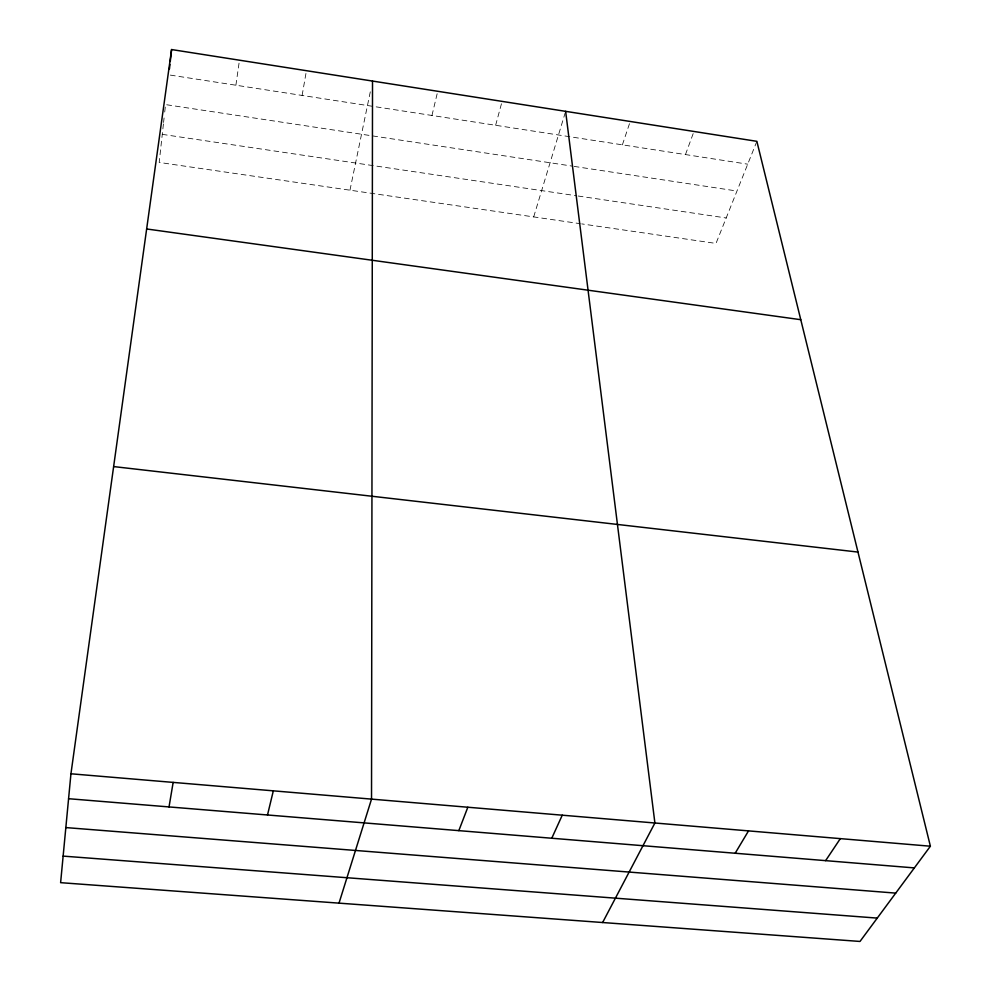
<?xml version="1.0" encoding="UTF-8"?>
<svg xmlns="http://www.w3.org/2000/svg" width="991" height="991" viewBox="0 0 991 991"><rect width="100%" height="100%" fill="white"/><g stroke="black" fill="none" stroke-linecap="round" stroke-linejoin="round"><path stroke-width="0.74" stroke-dasharray="4.96 3.72" d="M163.416 123.937L159.192 162.437L580.218 223.681M163.577 122.45L164.06 117.979M164.717 112.033L165.534 104.588L572.612 166.166M235.895 85.226L239.463 60.191M302.119 95.433L306.43 70.695M349.972 190.185L370.436 91.135M431.965 115.464L437.737 91.283M495.636 125.287L502.103 101.379M533.691 216.905L565.18 112.825M622.385 144.847L630.226 121.472M685.462 154.571L693.96 131.469M756.864 141.329L715.998 243.427L581.717 223.892M162.264 134.355L576.601 195.784M578.112 196.007L726.18 217.97M574.111 166.401L736.97 191.028M170.328 75.105L747.722 164.172"/><path stroke-width="1.49" d="M372.517 81.064L371.526 799.118L339.009 903.148M70.943 773.785L60.612 882.671L859.99 941.45L930.388 846.215L756.864 141.329L171.579 49.55L70.943 773.785L930.388 846.215M169.449 68.912L169.944 64.44M170.266 61.467L171.579 49.55M169.027 806.922L173.152 782.407M267.508 814.986L273.318 790.843M458.833 830.631L467.826 807.244M551.776 838.237L562.256 815.197M602.627 922.522L654.902 823.001L565.626 111.339M735.173 853.239L748.515 830.892M825.614 860.646L840.331 838.634M63.139 856.113L877.246 918.1M65.84 827.584L895.715 893.114M68.577 798.709L914.359 867.905M113.631 466.575L857.971 552.074M146.643 228.971L800.765 319.697"/></g></svg>
